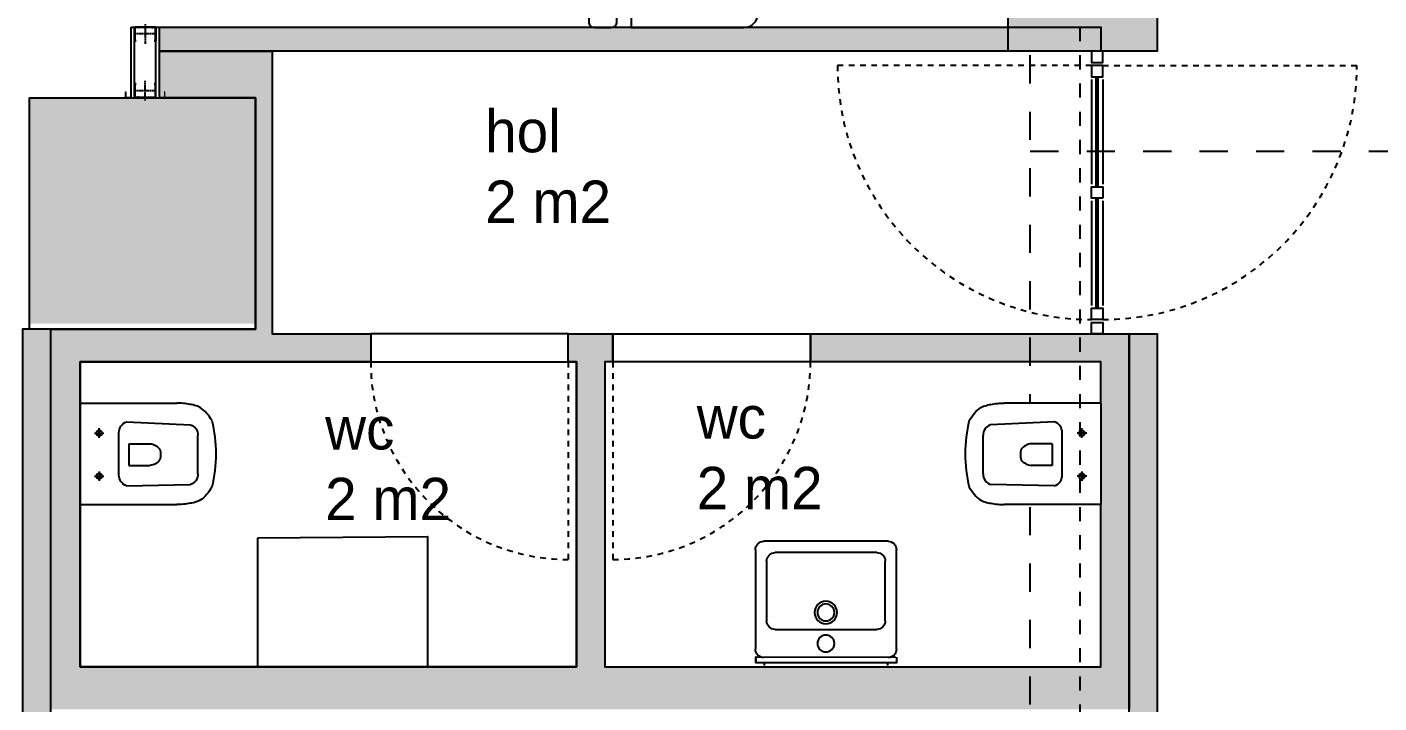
# Model space of a CAD drawing. Header units: inches. Extents: x 19839 to 37459, y -6108 to 838.
# Drawn here: x 35182.7 to 35661.6, y -1811.5 to -1572.1 of the extents above; entities that cross this region are included whole.
import ezdxf

# ---------------------------------------------------------------- set-up
doc = ezdxf.new("R2010")
doc.units = ezdxf.units.IN
doc.header["$MEASUREMENT"] = 0
for name, pattern in [('DASHDOTX2', [50.8, 25.4, -12.7, 0, -12.7]), ('DOTX2', [12.7, 0, -12.7]), ('JIS_02_1.0', [2, 1, -1])]:
    doc.linetypes.add(name, pattern=pattern)
for name, color, linetype in [('01_Existing Wall Hatch', 251, 'Continuous'), ('ABOVE-ATA', 235, 'JIS_02_1.0'), ('AVM100_01_KOLON-05', 5, 'Continuous'), ('AVM100_02_DUVAR-ALCIPAN PROFIL', 56, 'Continuous'), ('AVM100_02_DUVAR-ALCIPAN0075', 24, 'Continuous'), ('AVM100_02YAP_DUVAR_MASIF19CM', 3, 'Continuous'), ('COLOUR 2-ATA', 9, 'JIS_02_1.0'), ('DOOR-ATA', 43, 'Continuous'), ('ELE-5-ATA', 57, 'Continuous'), ('FURNITURE-ATA', 34, 'Continuous'), ('GLASS-ATA', 140, 'Continuous'), ('GYPSUM-ATA', 11, 'Continuous'), ('SANITARY-ATA', 144, 'Continuous'), ('STEEL-ATA', 111, 'Continuous'), ('TXT-ATA', 7, 'Continuous'), ('WIPEOUT-ATA', 185, 'DOTX2')]:
    doc.layers.add(name, color=color, linetype=linetype)
doc.layers.add('AVM100_02_CEPHE-PROFIL0.15', color=11, linetype='Continuous', lineweight=0)
doc.layers.add('AVM100_02_DUVAR-ALCIPAN PROFIL AKS', color=1, linetype='DASHDOTX2', plot=False)
doc.styles.add('ATA', font='GOTHIC.TTF')

# ---------------------------------------------------------------- blocks, each defined once
blk = doc.blocks.new('zemin 2')
at = {"layer": '01_Existing Wall Hatch'}
h = blk.add_hatch(color=0, dxfattribs=at)
h.dxf.hatch_style = 1
h.paths.add_polyline_path([(21109.71, 3853.69), (21029.71, 3853.69), (21029.71, 3933.69), (21109.71, 3933.69)])
at = {"layer": 'ABOVE-ATA', "color": 0, "ltscale": 10}
for p, q in [((21384.21, 2938.75, 0), (21384.21, 3958.88, 0)), ((21384.21, 3914.75), (21936.85, 3914.75))]:
    blk.add_line(p, q, dxfattribs=at)
at = {"layer": 'AVM100_01_KOLON-05', "color": 0}
blk.add_lwpolyline([(21029.71, 3851.75), (21029.71, 3933.69), (21109.71, 3933.69), (21109.71, 3851.75)], close=True, dxfattribs=at)
at = {"layer": 'AVM100_02_CEPHE-PROFIL0.15', "color": 0}
for p, q in [((21063.68, 3933.75), (21063.68, 3935.75)), ((21063.68, 3935.75), (21063.78, 3935.75)), ((21065.68, 3933.75), (21063.68, 3933.75)), ((21065.68, 3933.75), (21063.68, 3933.75)), ((21063.78, 3935.75), (21063.78, 3933.85)), ((21063.78, 3933.85), (21065.58, 3933.85)), ((21065.58, 3933.85), (21065.58, 3935.75)), ((21065.58, 3935.75), (21065.68, 3935.75)), ((21065.68, 3935.75), (21065.68, 3933.75)), ((21075.78, 3935.75), (21075.68, 3935.75)), ((21075.68, 3935.75), (21075.68, 3933.75)), ((21075.68, 3933.75), (21077.68, 3933.75)), ((21075.68, 3933.75), (21077.68, 3933.75)), ((21075.78, 3933.85), (21075.78, 3935.75)), ((21077.58, 3933.85), (21075.78, 3933.85)), ((21077.68, 3935.75), (21077.58, 3935.75)), ((21077.58, 3935.75), (21077.58, 3933.85)), ((21077.68, 3933.75), (21077.68, 3935.75))]:
    blk.add_line(p, q, dxfattribs=at)
at = {"layer": 'AVM100_02_DUVAR-ALCIPAN PROFIL', "color": 0}
for p, q in [((21066.96, 3958.75), (21066.96, 3953.85)), ((21067.02, 3958.75), (21067.02, 3953.85)), ((21067.02, 3958.66), (21067.02, 3953.93)), ((21067.08, 3953.93), (21067.08, 3958.66)), ((21067.94, 3958.75), (21067.11, 3958.75)), ((21067.11, 3958.69), (21067.94, 3958.69)), ((21068.32, 3958.67), (21068.08, 3958.67)), ((21068.08, 3958.61), (21068.32, 3958.61)), ((21072.96, 3958.75), (21068.47, 3958.75)), ((21068.47, 3958.69), (21072.96, 3958.69)), ((21073.34, 3958.67), (21073.1, 3958.67)), ((21073.1, 3958.61), (21073.34, 3958.61)), ((21074.31, 3958.75), (21073.48, 3958.75)), ((21073.48, 3958.69), (21074.31, 3958.69)), ((21074.34, 3958.66), (21074.34, 3953.93)), ((21074.4, 3958.75), (21074.4, 3953.85)), ((21074.4, 3953.93), (21074.4, 3958.66)), ((21074.46, 3958.75), (21074.46, 3953.85)), ((21067.52, 3953.91), (21067.11, 3953.91)), ((21067.11, 3953.85), (21067.52, 3953.85)), ((21067.52, 3953.85), (21067.52, 3953.91)), ((21073.9, 3953.91), (21073.9, 3953.85)), ((21074.31, 3953.91), (21073.9, 3953.91)), ((21073.9, 3953.85), (21074.31, 3953.85)), ((21066.96, 3933.75), (21066.96, 3938.65)), ((21067.02, 3933.75), (21067.02, 3938.65)), ((21067.02, 3933.83), (21067.02, 3938.56)), ((21067.08, 3938.56), (21067.08, 3933.83)), ((21067.11, 3938.65), (21067.52, 3938.65)), ((21067.52, 3938.59), (21067.11, 3938.59)), ((21067.52, 3938.65), (21067.52, 3938.59)), ((21073.9, 3938.65), (21074.31, 3938.65)), ((21073.9, 3938.59), (21073.9, 3938.65)), ((21074.31, 3938.59), (21073.9, 3938.59)), ((21074.34, 3933.83), (21074.34, 3938.56)), ((21074.4, 3933.75), (21074.4, 3938.65)), ((21074.4, 3938.56), (21074.4, 3933.83)), ((21074.46, 3933.75), (21074.46, 3938.65)), ((21067.11, 3933.81), (21067.94, 3933.81)), ((21067.94, 3933.75), (21067.11, 3933.75)), ((21068.08, 3933.88), (21068.32, 3933.88)), ((21068.32, 3933.82), (21068.08, 3933.82)), ((21068.47, 3933.81), (21072.96, 3933.81)), ((21072.96, 3933.75), (21068.47, 3933.75)), ((21073.1, 3933.88), (21073.34, 3933.88)), ((21073.34, 3933.82), (21073.1, 3933.82)), ((21073.48, 3933.81), (21074.31, 3933.81)), ((21074.31, 3933.75), (21073.48, 3933.75))]:
    blk.add_line(p, q, dxfattribs=at)
at = {"layer": 'AVM100_02_DUVAR-ALCIPAN PROFIL', "color": 0, "extrusion": (0, 0, -1)}
for centre, major_axis, start_param, end_param in [((21067.11, 3958.66), (-0.0609, -0.0609), 0.785398, 2.356194), ((21067.11, 3958.66), (-0.0185, 0.0185), -0.785398, 0.785398), ((21067.94, 3958.66), (-0.0609, 0.0609), 0.785398, 1.756003), ((21067.94, 3958.66), (-0.0185, 0.0185), 0.785398, 1.756003), ((21068.08, 3958.76), (-0.103, -0.103), 5.497787, 6.468392), ((21068.08, 3958.76), (-0.0609, -0.0609), 5.497787, 6.468392), ((21068.32, 3958.76), (-0.0609, 0.0609), 2.956386, 3.926991), ((21068.32, 3958.76), (-0.103, 0.103), 2.956386, 3.926991), ((21068.47, 3958.66), (-0.0609, 0.0609), -0.185207, 0.785398), ((21068.47, 3958.66), (-0.0185, -0.0185), 1.385589, 2.356194), ((21072.96, 3958.66), (-0.0609, -0.0609), 2.356194, 3.326799), ((21072.96, 3958.66), (-0.0185, 0.0185), 0.785398, 1.756003), ((21073.1, 3958.76), (-0.103, -0.103), 5.497787, 6.468392), ((21073.1, 3958.76), (-0.0609, 0.0609), 3.926991, 4.897596), ((21073.34, 3958.76), (-0.0609, 0.0609), 2.956386, 3.926991), ((21073.34, 3958.76), (-0.103, -0.103), 4.527182, 5.497787), ((21073.48, 3958.66), (-0.0609, 0.0609), -0.185207, 0.785398), ((21073.48, 3958.66), (-0.0185, 0.0185), -0.185207, 0.785398), ((21074.31, 3958.66), (-0.0609, 0.0609), 0.785398, 2.356194), ((21074.31, 3958.66), (-0.0185, -0.0185), 2.356194, 3.926991), ((21067.11, 3953.93), (-0.0609, 0.0609), 3.926991, 5.497787), ((21067.11, 3953.93), (-0.0185, -0.0185), 5.497787, 7.068583), ((21074.31, 3953.93), (-0.0609, 0.0609), 2.356194, 3.926991), ((21074.31, 3953.93), (-0.0185, -0.0185), 3.926991, 5.497787)]:
    blk.add_ellipse(centre, major_axis=major_axis, ratio=1, start_param=start_param, end_param=end_param, dxfattribs=at)
at = {"layer": 'AVM100_02_DUVAR-ALCIPAN PROFIL', "color": 0}
for centre, major_axis, start_param, end_param in [((21067.11, 3938.56), (-0.0609, 0.0609), -0.785398, 0.785398), ((21067.11, 3938.56), (-0.0185, 0.0185), -0.785398, 0.785398), ((21074.31, 3938.56), (0.0609, 0.0609), 5.497787, 7.068583), ((21074.31, 3938.56), (-0.0185, 0.0185), 3.926991, 5.497787), ((21067.11, 3933.83), (-0.0609, 0.0609), 0.785398, 2.356194), ((21067.11, 3933.83), (0.0185, 0.0185), 2.356194, 3.926991), ((21067.94, 3933.83), (0.0185, 0.0185), 3.926991, 4.897596), ((21067.94, 3933.83), (-0.0609, 0.0609), 2.356194, 3.326799), ((21068.08, 3933.74), (-0.103, 0.103), -0.785398, 0.185207), ((21068.08, 3933.74), (-0.0609, 0.0609), -0.785398, 0.185207), ((21068.32, 3933.74), (0.103, 0.103), 6.097978, 7.068583), ((21068.32, 3933.74), (-0.0609, 0.0609), 4.527182, 5.497787), ((21068.47, 3933.83), (0.0609, 0.0609), 2.956386, 3.926991), ((21068.47, 3933.83), (0.0185, 0.0185), 2.956386, 3.926991), ((21072.96, 3933.83), (-0.0185, 0.0185), 2.356194, 3.326799), ((21072.96, 3933.83), (-0.0609, 0.0609), 2.356194, 3.326799), ((21073.1, 3933.74), (-0.103, 0.103), -0.785398, 0.185207), ((21073.1, 3933.74), (0.0609, 0.0609), 0.785398, 1.756003), ((21073.34, 3933.74), (0.103, 0.103), 6.097978, 7.068583), ((21073.34, 3933.74), (-0.0609, 0.0609), 4.527182, 5.497787), ((21073.48, 3933.83), (0.0609, 0.0609), 2.956386, 3.926991), ((21073.48, 3933.83), (0.0185, 0.0185), 2.956386, 3.926991), ((21074.31, 3933.83), (-0.0609, 0.0609), 2.356194, 3.926991), ((21074.31, 3933.83), (0.0185, 0.0185), 3.926991, 5.497787)]:
    blk.add_ellipse(centre, major_axis=major_axis, ratio=1, start_param=start_param, end_param=end_param, dxfattribs=at)
at = {"layer": 'AVM100_02_DUVAR-ALCIPAN PROFIL AKS', "color": 0, "ltscale": 0.001}
for p, q in [((21074.46, 3956.3), (21066.96, 3956.3)), ((21070.71, 3959.75), (21070.71, 3952.85)), ((21070.71, 3932.75), (21070.71, 3939.65)), ((21074.46, 3936.2), (21066.96, 3936.2))]:
    blk.add_line(p, q, dxfattribs=at)
at = {"layer": 'AVM100_02_DUVAR-ALCIPAN0075', "color": 0}
for p, q in [((21065.71, 3933.75), (21065.71, 3958.75)), ((21065.71, 3958.75), (21066.96, 3958.75)), ((21066.96, 3933.75), (21066.96, 3958.75)), ((21066.96, 3958.75), (21074.46, 3958.75)), ((21074.46, 3933.75), (21074.46, 3958.75)), ((21074.46, 3958.75), (21075.71, 3958.75)), ((21075.71, 3933.75), (21075.71, 3958.75))]:
    blk.add_line(p, q, dxfattribs=at)
at = {"layer": 'AVM100_02YAP_DUVAR_MASIF19CM', "color": 0}
blk.add_lwpolyline([(21077.89, 3933.69), (21109.71, 3933.69), (21109.71, 3851.75), (21027.21, 3851.75), (21027.21, 3505.75), (20696.89, 3505.75), (20619.89, 3505.75), (20585.21, 3505.75), (20585.21, 3524.75), (20487.21, 3524.75), (20487.21, 3505.75), (20464.21, 3505.75), (20464.21, 3225.75)], dxfattribs=at)
blk = doc.blocks.new('OIUYT')
blk.add_wipeout([(61408.52, 9884.89), (61408.52, 9848.89), (61374.34, 9848.89), (61370.6, 9849.2), (61367.08, 9850.01), (61364.91, 9851.3), (61362.9, 9853.61), (61361.9, 9855.07), (61361.13, 9858.96), (61360.76, 9861.83), (61360.56, 9864.63), (61360.51, 9866.89), (61360.55, 9868.94), (61360.74, 9871.76), (61361.11, 9874.65), (61361.53, 9877.01), (61361.9, 9878.7), (61363.18, 9880.54), (61365.67, 9883.05), (61367.08, 9883.76), (61371.18, 9884.65), (61374.34, 9884.89)]).dxf.layer = 'WIPEOUT-ATA'
at = {"color": 0}
for p, q in [((61408.52, 9884.89), (61374.34, 9884.89)), ((61408.52, 9884.89), (61408.52, 9848.89)), ((61408.52, 9884.89), (61408.52, 9848.89)), ((61392.17, 9878.19), (61369.5, 9877.19)), ((61401.85, 9872.53), (61401.85, 9875.93)), ((61366.85, 9859.84), (61366.85, 9873.38)), ((61391.29, 9870.48), (61383.9, 9870.48)), ((61391.29, 9870.48), (61391.29, 9862.77)), ((61394.82, 9859.39), (61394.82, 9874.38)), ((61403.55, 9874.23), (61400.15, 9874.23)), ((61391.29, 9862.77), (61383.9, 9862.77)), ((61403.55, 9858.98), (61400.15, 9858.98)), ((61401.85, 9860.68), (61401.85, 9857.28)), ((61392.17, 9855.58), (61369.5, 9856.04)), ((61408.52, 9848.89), (61374.34, 9848.89))]:
    blk.add_line(p, q, dxfattribs=at)
for centre in [(61401.85, 9874.23), (61401.85, 9858.98)]:
    blk.add_circle(centre, 1, dxfattribs=at)
for centre, radius, start, end in [((61411.37, 9866.89), 50.86, 166.5664, 193.4336), ((61370.71, 9873.53), 3.86, 108.3018, 182.1415), ((61390.96, 9874.53), 3.86, 357.8585, 71.6982), ((61384.43, 9865.29), 5.22, 95.8873, 141.8464), ((61386.76, 9866.63), 6.7, 163.6453, 196.3547), ((61384.43, 9867.97), 5.22, 218.1536, 264.1127), ((61370.71, 9859.7), 3.86, 177.8585, 251.6982), ((61390.96, 9859.25), 3.86, 288.3018, 2.1415)]:
    blk.add_arc(centre, radius, start, end, dxfattribs=at)
for points in [[(61361.9, 9878.7), (61366.06, 9883.29), (61370.16, 9884.5), (61372.62, 9884.81), (61374.34, 9884.89)], [(61361.9, 9855.07), (61366.06, 9850.48), (61370.16, 9849.27), (61372.62, 9848.96), (61374.34, 9848.89)]]:
    blk.add_spline(points, degree=3, dxfattribs=at)
blk = doc.blocks.new('LAV')
blk.add_wipeout([(-27476.7, 117146.5), (-27476.7, 117581.9), (-27466.7, 117581.9), (-27466.7, 117614.2), (-27448.7, 117614.3), (-27448.7, 117594.2), (-27446.7, 117594.2), (-27445.3, 117598.1), (-27442.1, 117602.9), (-27439.9, 117605.4), (-27435.2, 117609.2), (-27430.7, 117611.7), (-27425, 117613.5), (-27418.7, 117614.2), (-27066.7, 117614.2), (-27056.3, 117612.4), (-27045.4, 117605.4), (-27039.8, 117597.5), (-27036.7, 117584.2), (-27036.7, 117144.2), (-27037, 117139.8), (-27038.6, 117133.5), (-27040.2, 117130.1), (-27042.7, 117126.1), (-27045.4, 117123), (-27050, 117119.2), (-27053.5, 117117.2), (-27056.5, 117116), (-27061.3, 117114.7), (-27066.7, 117114.2), (-27418.7, 117114.2), (-27426.1, 117115.2), (-27429.6, 117116.3), (-27435.1, 117119.1), (-27438, 117121.3), (-27443.9, 117128), (-27446.7, 117134.2), (-27446.7, 117114.2), (-27466.7, 117114.2), (-27466.7, 117146.5)]).dxf.layer = 'WIPEOUT-ATA'
at = {"layer": 'SANITARY-ATA', "color": 0}
for p, q in [((-27466.7, 117581.9, -19.8), (-27476.7, 117581.9, -19.8)), ((-27418.7, 117614.2, -19.8), (-27066.7, 117614.2, -19.8)), ((-27318.7, 117574.2, -19.8), (-27106.7, 117574.2, -19.8)), ((-27036.7, 117584.2, -19.8), (-27036.7, 117144.2, -19.8)), ((-27348.7, 117184.2, -19.8), (-27348.7, 117544.2, -19.8)), ((-27076.7, 117544.2, -19.8), (-27076.7, 117184.2, -19.8)), ((-27476.7, 117146.5, -19.8), (-27466.7, 117146.5, -19.8)), ((-27106.7, 117154.2, -19.8), (-27318.7, 117154.2, -19.8)), ((-27448.7, 117116.2, -19.8), (-27466.7, 117116.2, -19.8)), ((-27066.7, 117114.2, -19.8), (-27418.7, 117114.2, -19.8))]:
    blk.add_line(p, q, dxfattribs=at)
at = {"layer": 'SANITARY-ATA', "color": 0, "elevation": -19.8}
for points in [[(-27446.7, 117614.2), (-27466.7, 117614.2), (-27466.7, 117114.2)], [(-27448.7, 117612.2), (-27446.7, 117114.2), (-27466.7, 117114.2)], [(-27448.7, 117594.2), (-27446.7, 117594.2)], [(-27448.7, 117134.2), (-27446.7, 117134.2)]]:
    blk.add_lwpolyline(points, dxfattribs=at)
at = {"layer": 'SANITARY-ATA', "color": 0}
for centre, radius in [((-27398.7, 117364.2, -19.8), 30), ((-27288.7, 117364.2, -19.8), 40), ((-27288.7, 117364.2, -19.8), 30)]:
    blk.add_circle(centre, radius, dxfattribs=at)
for centre, start, end in [((-27418.7, 117584.2, -19.8), 90, 180), ((-27318.7, 117544.2, -19.8), 90, 180), ((-27106.7, 117544.2, -19.8), 0, 90), ((-27066.7, 117584.2, -19.8), 0, 90), ((-27418.7, 117144.2, -19.8), 180, 270), ((-27318.7, 117184.2, -19.8), 180, 270), ((-27106.7, 117184.2, -19.8), 270, 0), ((-27066.7, 117144.2, -19.8), 270, 0)]:
    blk.add_arc(centre, 30, start, end, dxfattribs=at)

msp = doc.modelspace()

# ---------------------------------------------------------------- hatches: boundary and pattern name
at = {"layer": '01_Existing Wall Hatch'}
h = msp.add_hatch(color=256, dxfattribs=at)
h.dxf.hatch_style = 1
h.paths.add_polyline_path([(35530.24, -1551.08), (35583.06, -1551.08), (35583.06, -1580.68), (35530.24, -1580.68)])
h = msp.add_hatch(color=256, dxfattribs=at)
h.dxf.hatch_style = 1
h.paths.add_polyline_path([(35229.56, -1572.08), (35563.08, -1572.08), (35563.08, -1580.68), (35229.56, -1580.68)])
h = msp.add_hatch(color=256, dxfattribs=at)
h.dxf.hatch_style = 1
h.paths.add_polyline_path([(35269.56, -1580.68), (35269.56, -1680.68), (35304.42, -1680.68), (35304.42, -1690.68), (35201.56, -1690.68), (35201.56, -1798.7), (35377.31, -1798.7), (35377.31, -1690.68), (35374.42, -1690.68), (35374.42, -1680.68), (35390.2, -1680.68), (35390.2, -1690.68), (35387.31, -1690.68), (35387.31, -1798.7), (35563.06, -1798.7), (35563.06, -1690.68), (35460.2, -1690.68), (35460.2, -1680.68), (35573.06, -1680.68), (35573.06, -1813.7), (35191.06, -1813.7), (35191.06, -1893.7), (35191.06, -1679.08), (35263.56, -1679.08), (35263.56, -1597.14), (35229.56, -1597.14), (35229.56, -1580.68)])
h = msp.add_hatch(color=256, dxfattribs=at)
h.dxf.hatch_style = 1
h.paths.add_polyline_path([(35191.06, -1679.08), (35181.06, -1679.08), (35181.06, -2025.08), (34745.74, -2025.08), (34745.74, -2035.08), (35191.06, -2035.08)])
h = msp.add_hatch(color=256, dxfattribs=at)
h.dxf.hatch_style = 1
h.paths.add_polyline_path([(35573.06, -2279.08), (35573.06, -1680.68), (35583.06, -1680.68), (35583.06, -2279.08)])

# ---------------------------------------------------------------- linework, layer by layer
at = {"elevation": 0}
msp.add_lwpolyline([(35264.5, -1753), (35324.5, -1752.5), (35324.5, -1798.7), (35264.5, -1798.7), (35264.5, -1753)], dxfattribs=at)
at = {"layer": 'COLOUR 2-ATA', "ltscale": 2}
for p, q in [((35374.42, -1690.68, 0), (35374.42, -1760.68, 0)), ((35390.2, -1690.68, 0), (35390.2, -1760.68, 0))]:
    msp.add_line(p, q, dxfattribs=at)
at = {"layer": 'COLOUR 2-ATA', "ltscale": 2, "elevation": 0}
for points in [[(35559.78, -1585.68), (35469.78, -1585.68)], [(35563.78, -1585.68), (35653.78, -1585.68)]]:
    msp.add_lwpolyline(points, dxfattribs=at)
at = {"layer": 'COLOUR 2-ATA', "ltscale": 2}
for centre, radius, start, end in [((35559.78, -1585.68, 0), 90, 180, 270), ((35563.78, -1585.68, 0), 90, 270, 0), ((35374.42, -1690.68, 0), 70, 180, 270), ((35390.2, -1690.68, 0), 70, 270, 0)]:
    msp.add_arc(centre, radius, start, end, dxfattribs=at)
at = {"layer": 'DOOR-ATA', "elevation": 0}
for points in [[(35304.42, -1680.68), (35304.42, -1690.68), (35374.42, -1690.68), (35374.42, -1680.68)], [(35460.2, -1680.68), (35460.2, -1690.68), (35390.2, -1690.68), (35390.2, -1680.68)]]:
    msp.add_lwpolyline(points, close=True, dxfattribs=at)
at = {"layer": 'ELE-5-ATA'}
for p, q in [((35559.78, -1590.68, 0), (35559.78, -1627.68, 0)), ((35563.78, -1590.68, 0), (35563.78, -1627.68, 0)), ((35559.78, -1633.68, 0), (35559.78, -1670.68, 0)), ((35563.78, -1633.68, 0), (35563.78, -1670.68, 0))]:
    msp.add_line(p, q, dxfattribs=at)
at = {"layer": 'FURNITURE-ATA'}
msp.add_lwpolyline([(35389.65, -1370.91), (35383.65, -1370.91, 0.414214), (35381.65, -1372.91), (35381.65, -1570.22, 0.414214), (35383.65, -1572.22), (35389.65, -1572.22, 0.414214), (35391.65, -1570.22), (35391.65, -1372.91, 0.414214)], format="xyb", close=True, dxfattribs=at)
msp.add_lwpolyline([(35441.65, -1375.91, 0.414214), (35436.65, -1370.91), (35396.65, -1370.91), (35396.65, -1572.22), (35436.65, -1572.22, 0.414214), (35441.65, -1567.22), (35441.65, -1375.91)], format="xyb", dxfattribs=at)
at = {"layer": 'GLASS-ATA'}
for p, q in [((35561.38, -1628.68, 0), (35561.38, -1589.68, 0)), ((35561.78, -1628.68, 0), (35561.78, -1589.68, 0)), ((35562.18, -1628.68, 0), (35562.18, -1589.68, 0)), ((35561.38, -1671.68, 0), (35561.38, -1632.68, 0)), ((35561.78, -1671.68, 0), (35561.78, -1632.68, 0)), ((35562.18, -1671.68, 0), (35562.18, -1632.68, 0))]:
    msp.add_line(p, q, dxfattribs=at)
at = {"layer": 'GYPSUM-ATA'}
for points in [[(35530.24, -1551.08), (35583.06, -1551.08), (35583.06, -1580.68), (35530.24, -1580.68)], [(35229.56, -1572.08), (35563.08, -1572.08), (35563.08, -1580.68), (35229.56, -1580.68)], [(35573.06, -2279.08), (35573.06, -1680.68), (35583.06, -1680.68), (35583.06, -2279.08)]]:
    msp.add_lwpolyline(points, close=True, dxfattribs=at)
at = {"layer": 'GYPSUM-ATA', "elevation": 0}
for points in [[(35191.06, -1818.7), (35191.06, -1679.08), (35263.56, -1679.08), (35263.56, -1597.14), (35229.56, -1597.14), (35229.56, -1580.68), (35269.56, -1580.68)], [(35269.56, -1580.68), (35269.56, -1680.68), (35304.42, -1680.68), (35304.42, -1690.68), (35201.56, -1690.68), (35201.56, -1798.7), (35377.31, -1798.7), (35377.31, -1690.68), (35374.42, -1690.68), (35374.42, -1680.68), (35390.2, -1680.68), (35390.2, -1690.68), (35387.31, -1690.68), (35387.31, -1798.7), (35563.06, -1798.7), (35563.06, -1690.68), (35460.2, -1690.68), (35460.2, -1680.68), (35573.06, -1680.68), (35573.06, -1813.7)]]:
    msp.add_lwpolyline(points, dxfattribs=at)
at = {"layer": 'GYPSUM-ATA'}
msp.add_lwpolyline([(34755.74, -2035.08), (35191.06, -2035.08), (35191.06, -1679.08), (35181.06, -1679.08)], dxfattribs=at)
at = {"layer": 'STEEL-ATA', "elevation": 0}
for points in [[(35563.78, -1580.68), (35559.78, -1580.68), (35559.78, -1584.68), (35563.78, -1584.68)], [(35563.78, -1585.68), (35559.78, -1585.68), (35559.78, -1589.68), (35563.78, -1589.68)], [(35563.78, -1632.68), (35559.78, -1632.68), (35559.78, -1628.68), (35563.78, -1628.68)], [(35563.78, -1675.68), (35559.78, -1675.68), (35559.78, -1671.68), (35563.78, -1671.68)], [(35563.78, -1680.68), (35559.78, -1680.68), (35559.78, -1676.68), (35563.78, -1676.68)]]:
    msp.add_lwpolyline(points, close=True, dxfattribs=at)

# ---------------------------------------------------------------- block references
at = {"layer": '01_Existing Wall Hatch'}
msp.add_blockref('zemin 2', (14153.85, -5530.83), dxfattribs=at)

# ---------------------------------------------------------------- texts
at = {"layer": 'TXT-ATA', "char_height": 15, "attachment_point": 1, "style": 'ATA'}
for s, insert in [('hol\\P2 m2', (35344.99, -1601.45)), ('wc\\P2 m2', (35419.92, -1702.84, 0)), ('wc\\P2 m2', (35288.3, -1706.72, 0))]:
    msp.add_mtext_dynamic_manual_height_columns(s, width=117.6308, gutter_width=10, heights=[0], dxfattribs=dict(at, insert=insert))

# ---------------------------------------------------------------- next in the draw order: block references
at = {"layer": 'SANITARY-ATA', "xscale": -1}
msp.add_blockref('OIUYT', (96610.08, -11590.13, 0), dxfattribs=at)
at = {"layer": 'SANITARY-ATA'}
msp.add_blockref('OIUYT', (-25845.46, -11590.13, 0), dxfattribs=at)
at = {"layer": 'SANITARY-ATA', "xscale": -0.1000000000003638, "yscale": 0.1000000000003638, "zscale": 0.1, "rotation": 270}
msp.add_blockref('LAV', (23729.27, 949.46, 1.98), dxfattribs=at)

# ---------------------------------------------------------------- next in the draw order: linework, layer by layer
at = {"elevation": 0}
msp.add_lwpolyline([(35201.56, -1690.68), (35377.31, -1690.68), (35377.31, -1798.7), (35201.56, -1798.7), (35201.56, -1690.68)], dxfattribs=at)
at = {"layer": 'ABOVE-ATA', "ltscale": 5}
msp.add_line((35555.78, -2607.08, 0), (35555.78, -1572.08, 0), dxfattribs=at)

doc.saveas('drawing.dxf')
